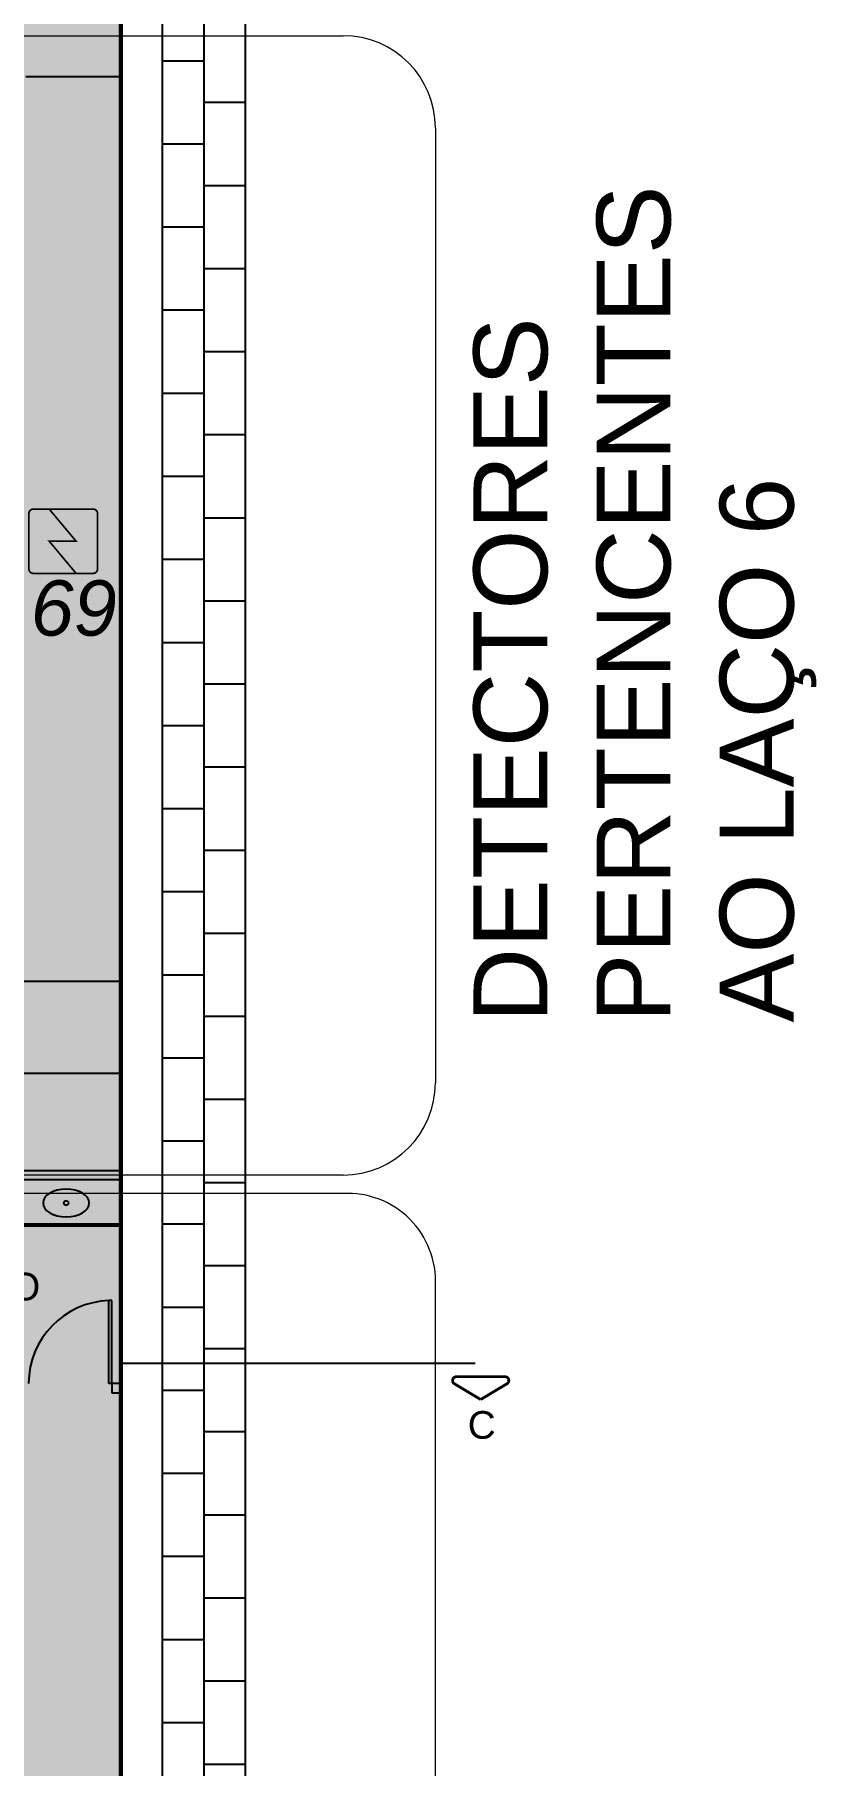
# Model space of a CAD drawing. Header units: metres. Extents: x -331 to 2982, y 362 to 2539.
# Drawn here: x 894.31 to 902.78, y 923.14 to 941.89 of the extents above; entities that cross this region are included whole.
import ezdxf
from ezdxf.enums import TextEntityAlignment as Align

# ---------------------------------------------------------------- set-up
doc = ezdxf.new("R2010")
doc.units = ezdxf.units.M
doc.layers.get('0').update_dxf_attribs({"color": 251})
doc.layers.add('_salas', color=251, linetype='Continuous', plot=False)
for name, color, linetype in [('DET. FUMAÇA', 1, 'Continuous'), ('Div', 251, 'Continuous'), ('Pis', 251, 'Continuous')]:
    doc.layers.add(name, color=color, linetype=linetype)
doc.styles.add('ARIAL', font='arial.ttf')
doc.styles.add('DESTAQUE', font='arial.ttf', dxfattribs={"height": 0.4})
doc.styles.get("Standard").update_dxf_attribs({"font": 'arial.ttf', "height": 0.3})
doc.styles.add('X3G_ENTITY_14169A2B', font='arial.ttf', dxfattribs={"height": 0.6})

# ---------------------------------------------------------------- blocks, each defined once
blk = doc.blocks.new('Detector de fumaça')
at = {"layer": 'DET. FUMAÇA', "linetype": 'Continuous', "lineweight": 15, "const_width": 0.0187}
blk.add_lwpolyline([(774.599, 539.816), (775.249, 539.816, -0.414214), (775.296, 539.769), (775.296, 539.167, -0.414214), (775.249, 539.12), (774.599, 539.12, -0.414214), (774.553, 539.167), (774.553, 539.769, -0.414214)], format="xyb", close=True, dxfattribs=at)
blk.add_lwpolyline([(774.773, 539.816), (775.064, 539.468), (774.773, 539.468), (775.064, 539.12)], dxfattribs=at)

msp = doc.modelspace()

# ---------------------------------------------------------------- hatches: boundary and pattern name
at = {"layer": '_salas', "transparency": 33554559}
h = msp.add_hatch(color=256, dxfattribs=at)
h.dxf.hatch_style = 1
h.paths.add_polyline_path([(895.216, 949.386), (890.256, 949.386), (890.256, 949.186), (891.596, 949.186), (891.596, 947.711, -1.003891), (891.596, 942.561), (891.596, 941.386), (875.356, 941.386), (875.356, 916.636), (875.356, 909.392), (875.356, 905.926), (895.216, 905.926)])
h.paths.add_polyline_path([(882.306, 925.836), (878.156, 925.836), (878.156, 929.336), (882.306, 929.336)], flags=16)

# ---------------------------------------------------------------- linework, layer by layer
at = {"lineweight": 0}
msp.add_lwpolyline([(876.539, 968.196), (895.249, 968.196), (895.249, 906.076), (819.739, 906.076)], dxfattribs=at)
at = {"layer": 'Div', "color": 230, "linetype": 'Continuous', "lineweight": 0}
for p, q in [((877.206, 941.877), (897.649, 941.877)), ((898.649, 940.877), (898.649, 930.536)), ((897.649, 929.536), (877.206, 929.536)), ((897.649, 929.335), (877.206, 929.336)), ((898.657, 907.445), (898.649, 928.336))]:
    msp.add_line(p, q, dxfattribs=at)
at = {"layer": 'Div', "lineweight": 0}
msp.add_line((895.143, 928.176), (895.113, 928.176), dxfattribs=at)
at = {"layer": 'Div', "color": 230, "linetype": 'Continuous', "lineweight": 0}
for centre, radius, start, end in [((897.649, 940.877), 1, 0, 90), ((897.649, 930.536), 1, 270, 0), ((897.698, 928.385), 0.952, 357.0912, 92.97)]:
    msp.add_arc(centre, radius, start, end, dxfattribs=at)
at = {"layer": 'Pis'}
for p, q in [((895.229, 906.096), (895.229, 949.336)), ((895.249, 906.076), (895.249, 949.336)), ((895.689, 949.336), (895.689, 905.636)), ((896.139, 949.336), (896.139, 905.186)), ((896.589, 949.336), (896.589, 905.186)), ((895.689, 941.606), (896.139, 941.606)), ((894.214, 941.436), (895.229, 941.436)), ((895.689, 941.156), (895.689, 941.156)), ((896.139, 941.156), (896.589, 941.156)), ((895.689, 940.706), (896.139, 940.706)), ((895.689, 940.256), (895.689, 940.256)), ((896.139, 940.256), (896.589, 940.256)), ((895.689, 939.806), (896.139, 939.806)), ((895.689, 939.356), (895.689, 939.356)), ((896.139, 939.356), (896.589, 939.356)), ((895.689, 938.906), (896.139, 938.906)), ((895.689, 938.456), (895.689, 938.456)), ((896.139, 938.456), (896.589, 938.456)), ((895.689, 938.006), (896.139, 938.006)), ((895.689, 937.556), (895.689, 937.556)), ((896.139, 937.556), (896.589, 937.556)), ((895.689, 937.106), (896.139, 937.106)), ((895.689, 936.656), (895.689, 936.656)), ((896.139, 936.656), (896.589, 936.656)), ((895.689, 936.206), (896.139, 936.206)), ((895.689, 935.756), (895.689, 935.756)), ((896.139, 935.756), (896.589, 935.756)), ((895.689, 935.306), (896.139, 935.306)), ((895.689, 934.856), (895.689, 934.856)), ((896.139, 934.856), (896.589, 934.856)), ((895.689, 934.406), (896.139, 934.406)), ((895.689, 933.956), (895.689, 933.956)), ((896.139, 933.956), (896.589, 933.956)), ((895.689, 933.506), (896.139, 933.506)), ((895.689, 933.056), (895.689, 933.056)), ((896.139, 933.056), (896.589, 933.056)), ((895.689, 932.606), (896.139, 932.606)), ((895.689, 932.156), (895.689, 932.156)), ((896.139, 932.156), (896.589, 932.156)), ((891.929, 931.636), (895.229, 931.636)), ((895.689, 931.706), (896.139, 931.706)), ((895.689, 931.256), (895.689, 931.256)), ((896.139, 931.256), (896.589, 931.256)), ((895.689, 930.806), (896.139, 930.806)), ((895.229, 930.636), (891.747, 930.636)), ((895.689, 930.356), (895.689, 930.356)), ((896.139, 930.356), (896.589, 930.356)), ((895.689, 929.906), (896.139, 929.906)), ((885.3, 929.586), (895.229, 929.586)), ((891.399, 929.486), (895.229, 929.486)), ((895.689, 929.456), (895.689, 929.456)), ((896.139, 929.456), (896.589, 929.456)), ((893.155, 928.986), (895.229, 928.986)), ((893.172, 929.006), (895.229, 929.006)), ((895.689, 929.006), (896.139, 929.006)), ((895.689, 928.556), (895.689, 928.556)), ((896.139, 928.556), (896.589, 928.556)), ((895.113, 927.276), (895.113, 928.176)), ((895.143, 928.176), (895.113, 928.176)), ((895.143, 927.276), (895.143, 928.176)), ((895.689, 928.106), (896.139, 928.106)), ((895.689, 927.656), (895.689, 927.656)), ((896.139, 927.656), (896.589, 927.656)), ((895.248, 927.498), (899.081, 927.498)), ((895.143, 927.276), (895.113, 927.276)), ((895.229, 927.276), (895.143, 927.276)), ((895.143, 927.276), (895.143, 927.176)), ((895.143, 927.176), (895.229, 927.176)), ((895.689, 927.206), (896.139, 927.206)), ((895.689, 926.756), (895.689, 926.756)), ((896.139, 926.756), (896.589, 926.756)), ((895.689, 926.306), (896.139, 926.306)), ((895.689, 925.856), (895.689, 925.856)), ((896.139, 925.856), (896.589, 925.856)), ((895.689, 925.406), (896.139, 925.406)), ((895.689, 924.956), (895.689, 924.956)), ((896.139, 924.956), (896.589, 924.956)), ((895.689, 924.506), (896.139, 924.506)), ((895.689, 924.056), (895.689, 924.056)), ((896.139, 924.056), (896.589, 924.056)), ((895.689, 923.606), (896.139, 923.606)), ((895.689, 923.156), (895.689, 923.156)), ((896.139, 923.156), (896.589, 923.156))]:
    msp.add_line(p, q, dxfattribs=at)
at = {"layer": 'Pis', "const_width": 0.03}
msp.add_lwpolyline([(876.539, 968.196), (895.249, 968.196), (895.249, 906.076), (819.739, 906.076)], dxfattribs=at)
msp.add_lwpolyline([(899.139, 927.104), (898.854, 927.275, -0.760667), (898.876, 927.351), (899.403, 927.351, -0.760667), (899.424, 927.275), (899.139, 927.104)], format="xyb", dxfattribs=at)
at = {"layer": 'Pis'}
msp.add_circle((894.649, 929.233), 0.0243, dxfattribs=at)
msp.add_arc((895.144, 927.276), 0.901, 91.9659, 179.9762, dxfattribs=at)
at = {"layer": 'Pis', "extrusion": (0, 0, -1)}
msp.add_ellipse((894.649, 929.233), major_axis=(0.25, 0), ratio=0.598195, dxfattribs=at)

# ---------------------------------------------------------------- block references
at = {"layer": 'DET. FUMAÇA', "linetype": 'Continuous', "lineweight": 0}
msp.add_blockref('Detector de fumaça', (119.693, 396.933), dxfattribs=at)

# ---------------------------------------------------------------- texts
at = {"layer": 'Div', "color": 230, "linetype": 'Continuous', "lineweight": 0, "insert": (899.061, 931.189), "char_height": 0.8, "attachment_point": 1, "rotation": 90}
msp.add_mtext_dynamic_manual_height_columns('DETECTORES\\PPERTENCENTES \\PAO LAÇO 6', width=27.20388, gutter_width=2.5, heights=[0], dxfattribs=at)
at = {"layer": 'Div', "color": 5, "linetype": 'Continuous', "lineweight": 0, "true_color": 0x0000ff, "insert": (894.265, 935.978), "char_height": 0.6, "attachment_point": 1, "style": 'X3G_ENTITY_14169A2B'}
msp.add_mtext_dynamic_manual_height_columns('{\\fArial|b0|i1|c0|p34;69}', width=13.3188, gutter_width=2.5, heights=[0], dxfattribs=at)
at = {"layer": 'Pis', "insert": (893.123, 928.173), "char_height": 0.3, "width": 2.2626, "attachment_point": 8, "style": 'DESTAQUE'}
msp.add_mtext('W.C.\\PMASCULINO', dxfattribs=at)
at = {"layer": 'Pis', "style": 'ARIAL'}
msp.add_attdef('C', text='A', height=0.3, dxfattribs=at).set_placement((899.15, 926.829), align=Align.MIDDLE_CENTER)

doc.saveas('drawing.dxf')
